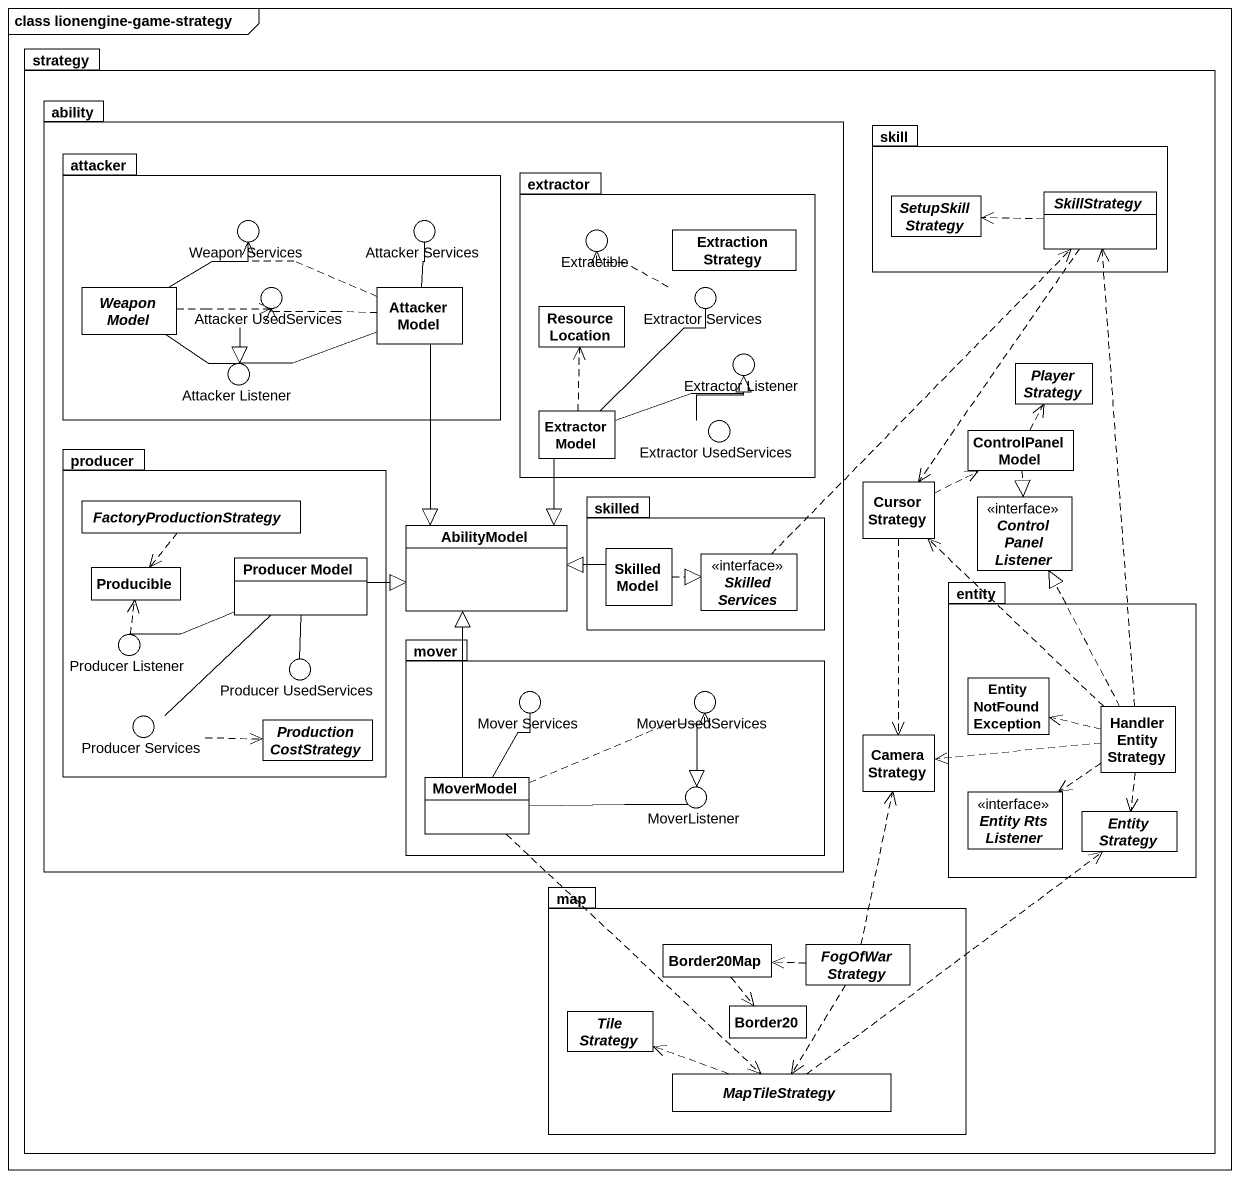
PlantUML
@startuml
mainframe class lionengine-game-strategy
allowmixing
hide circle
hide empty members
package strategy {
  package ability {
    package attacker {
      abstract class "Weapon Model" as Weapon_Model
      class "Attacker Model" as Attacker_Model
    }
    package extractor {
      class "Extraction Strategy" as Extraction_Strategy
      class "Resource Location" as Resource_Location
      class "Extractor Model" as Extractor_Model
    }
    package producer {
      abstract class FactoryProductionStrategy
      class Producible
      class "Producer Model" as Producer_Model
      abstract class "Production CostStrategy" as Production_CostStrategy
    }
    package skilled {
      class "Skilled Model" as Skilled_Model
      interface "Skilled Services" as Skilled_Services
    }
    class AbilityModel
    package mover {
      class MoverModel
    }
  }
  package skill {
    abstract class "SetupSkill Strategy" as SetupSkill_Strategy
    abstract class SkillStrategy
  }
  abstract class "Player Strategy" as Player_Strategy
  class "ControlPanel Model" as ControlPanel_Model
  class "Cursor Strategy" as Cursor_Strategy
  interface "Control Panel Listener" as Control_Panel_Listener
  package "entity" as entity_ {
    class "Entity NotFound Exception" as Entity_NotFound_Exception
    class "Handler Entity Strategy" as Handler_Entity_Strategy
    interface "Entity Rts Listener" as Entity_Rts_Listener
    abstract class "Entity Strategy" as Entity_Strategy
  }
  class "Camera Strategy" as Camera_Strategy
  package "map" as map_ {
    class Border20Map
    abstract class "FogOfWar Strategy" as FogOfWar_Strategy
    abstract class "Tile Strategy" as Tile_Strategy
    class Border20
    abstract class MapTileStrategy
  }
}
() "Weapon Services" as Weapon_Services
() "Attacker Services" as Attacker_Services
() Extractible
() "Attacker UsedServices" as Attacker_UsedServices
() "Extractor Services" as Extractor_Services
() "Attacker Listener" as Attacker_Listener
() "Extractor Listener" as Extractor_Listener
() "Extractor UsedServices" as Extractor_UsedServices
() "Producer Listener" as Producer_Listener
() "Producer UsedServices" as Producer_UsedServices
() "Mover Services" as Mover_Services
() MoverUsedServices
() "Producer Services" as Producer_Services
() MoverListener
attacker -up- Weapon_Services
attacker -right- Attacker_Services
extractor -up- Extractible
attacker -- Attacker_UsedServices
extractor -up- Extractor_Services
attacker -- Attacker_Listener
extractor -right- Extractor_Listener
extractor -- Extractor_UsedServices
producer -left- Producer_Listener
producer -- Producer_UsedServices
mover -left- Mover_Services
mover -right- MoverUsedServices
producer -- Producer_Services
mover -- MoverListener
SkillStrategy .left.> SetupSkill_Strategy
SkillStrategy ..> Cursor_Strategy
Weapon_Model -up- Weapon_Services
Weapon_Model .right.> Attacker_UsedServices
Weapon_Model -right- Attacker_Listener
Attacker_UsedServices --|> Attacker_Listener
Attacker_Model .left.> Weapon_Services
Attacker_Model -up- Attacker_Services
Attacker_Model .left.> Attacker_UsedServices
Attacker_Model -left- Attacker_Listener
Attacker_Model --|> AbilityModel
Extractor_Services .left.> Extractible
Extractor_Model .up.> Resource_Location
Extractor_Model -up- Extractor_Services
Extractor_Model -right- Extractor_Listener
Extractor_Model --|> AbilityModel
Extractor_UsedServices -up-|> Extractor_Listener
ControlPanel_Model .up.> Player_Strategy
ControlPanel_Model ..|> Control_Panel_Listener
FactoryProductionStrategy ..> Producible
Cursor_Strategy .right.> ControlPanel_Model
Cursor_Strategy ..> Camera_Strategy
Producer_Model -right-|> AbilityModel
Producer_Model -left- Producer_Listener
Producer_Model -- Producer_UsedServices
Producer_Model -- Producer_Services
Skilled_Model -left-|> AbilityModel
Skilled_Model .right.|> Skilled_Services
Skilled_Services .up.> SkillStrategy
Producer_Listener .up.> Producible
MoverUsedServices --|> MoverListener
Producer_Services .right.> Production_CostStrategy
Handler_Entity_Strategy .up.> SkillStrategy
Handler_Entity_Strategy .up.> Cursor_Strategy
Handler_Entity_Strategy .up.|> Control_Panel_Listener
Handler_Entity_Strategy .left.> Entity_NotFound_Exception
Handler_Entity_Strategy .left.> Camera_Strategy
Handler_Entity_Strategy ..> Entity_Rts_Listener
Handler_Entity_Strategy ..> Entity_Strategy
MoverModel -up-|> AbilityModel
MoverModel -up- Mover_Services
MoverModel .right.> MoverUsedServices
MoverModel -right- MoverListener
MoverModel ..> MapTileStrategy
Border20Map ..> Border20
FogOfWar_Strategy .up.> Camera_Strategy
FogOfWar_Strategy .left.> Border20Map
FogOfWar_Strategy ..> MapTileStrategy
MapTileStrategy .up.> Entity_Strategy
MapTileStrategy .left.> Tile_Strategy
@enduml
